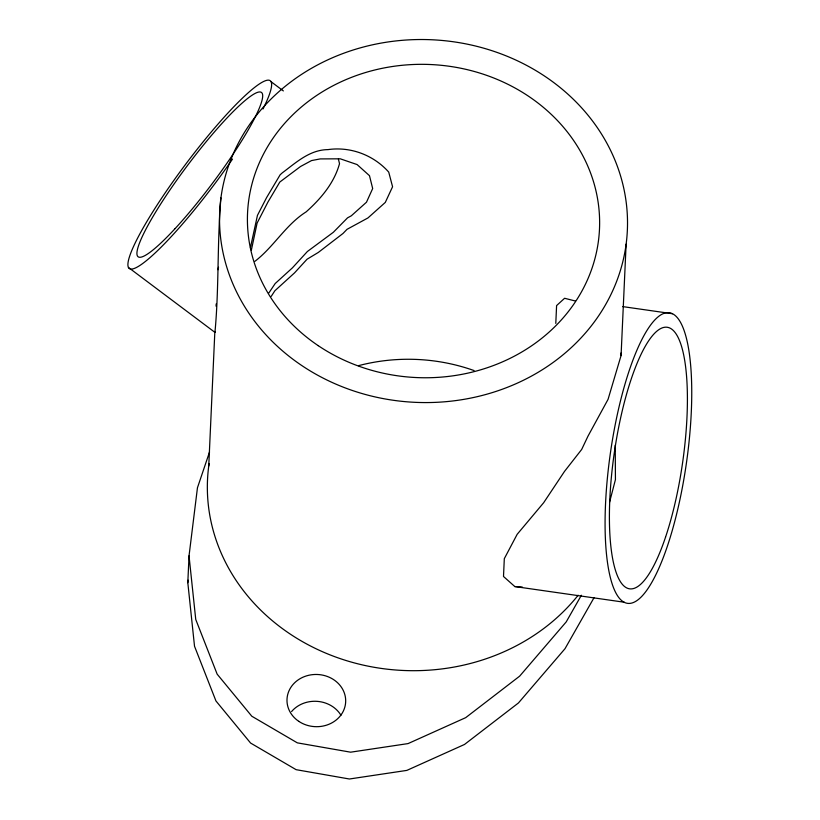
<?xml version="1.0" encoding="UTF-8"?>
<svg xmlns="http://www.w3.org/2000/svg" width="820" height="820" viewBox="0 0 820 820"><rect width="100%" height="100%" fill="white"/><g stroke="black" fill="none" stroke-linecap="round" stroke-linejoin="round"><path stroke-width="1.23" d="M594.069 597.636L565 648.712L518.435 702.966L464.489 744.468L406.833 770.4L349.402 779L296.112 769.672L250.592 743.053L215.947 700.957L194.524 646.262L187.811 582.682L189.03 555.868L197.456 487.746L209.561 451.943M208.751 466.026L214.86 331.423L214.942 332.377L128.443 267.474M220.928 197.907C217.064 242.515 219.165 288.025 214.942 332.377M555.796 323.398L556.595 305.583L564.601 298.275L575.302 300.991M624.256 602.228L514.806 586.546L503.5 576.48L504.31 558.666L517.174 534.302L543.65 502.742L564.478 471.449L581.677 449.452L588.001 436.137L608.05 399.371L621.068 355.572L626.121 244.186A204.036 181.476 2.6 0 0 342.873 53.556A204.036 181.476 2.6 0 0 301.575 365.402A204.036 181.476 2.6 0 0 626.121 244.186M216.049 306.157L216.193 303.912M187.811 582.682L188.118 580.16M218.038 269.729L218.499 267.228M250.428 247.578L257.459 215.352L266.592 197.61L280.132 174.803L282.213 172.907C296.092 162.585 309.581 149.793 328 149.609C350.581 146.39 373.602 155.083 388.721 172.087L392.575 186.755L385.297 202.417L367.944 217.946L347.014 229.333L343.037 233.444L318.334 252.427L307.039 259.233L294.564 272.855L274.864 290.772L271.236 296.358M251.35 250.161L257.111 223.071L267.955 202.017L279.805 182.05L300.52 166.511L311.518 160.576L320.21 158.916L340.269 158.813L357.1 164.564L369.482 175.685L372.68 188.538L366.478 202.222L351.298 215.814L347.536 217.853L333.361 232.275L307.387 251.504L292.422 267.853L275.192 283.525L268.858 292.965M609.578 502.137L615.43 479.649L615.236 445.219M581.38 595.248L566.22 621.898L519.654 676.151L465.698 717.654L408.053 743.596L350.622 752.186L297.332 742.858L251.812 716.239L217.156 674.153L195.744 619.448L189.03 555.868M254.948 261.303C273.952 246.666 285.76 224.731 306.167 211.857C320.958 198.614 334.181 183.044 339.521 163.662L338.414 159.141M514.806 586.546L522.361 587.089M622.605 306.588L672.482 313.732A146.79 38.335 -81.8 0 1 667.439 545.987A146.79 38.335 -81.8 0 1 605.18 514.222A146.79 38.335 -81.8 0 1 672.482 313.732M271.133 81.754L283.361 90.928M620.996 353.01L621.068 355.572M291.582 711.555A29.356 26.107 2.6 0 1 340.966 715.265M358.514 365.669A176.146 156.671 2.6 0 1 474.103 370.578M578.151 595.238A204.036 181.476 2.6 0 1 337.174 657.558A204.036 181.476 2.6 0 1 209.09 463.566M232.521 159.07A117.434 17.517 -53.1 0 1 128.74 267.955A117.434 17.517 -53.1 0 1 212.134 130.933A117.434 17.517 -53.1 0 1 263.005 108.978M298.787 721.344A29.356 26.107 2.6 0 0 345.486 703.909A29.356 26.107 2.6 0 0 304.732 676.479A29.356 26.107 2.6 0 0 298.787 721.344M318.242 345.671A176.146 156.671 2.6 0 0 598.426 241.018A176.146 156.671 2.6 0 0 353.902 76.444A176.146 156.671 2.6 0 0 318.242 345.671M665.532 537.192A132.112 34.501 -81.8 0 0 670.063 328.154A132.112 34.501 -81.8 0 0 609.496 508.595A132.112 34.501 -81.8 0 0 665.532 537.192M175.111 228.585A102.756 15.334 -53.1 0 0 262.215 93.357A102.756 15.334 -53.1 0 0 162.042 201.894A102.756 15.334 -53.1 0 0 175.111 228.585"/></g></svg>
